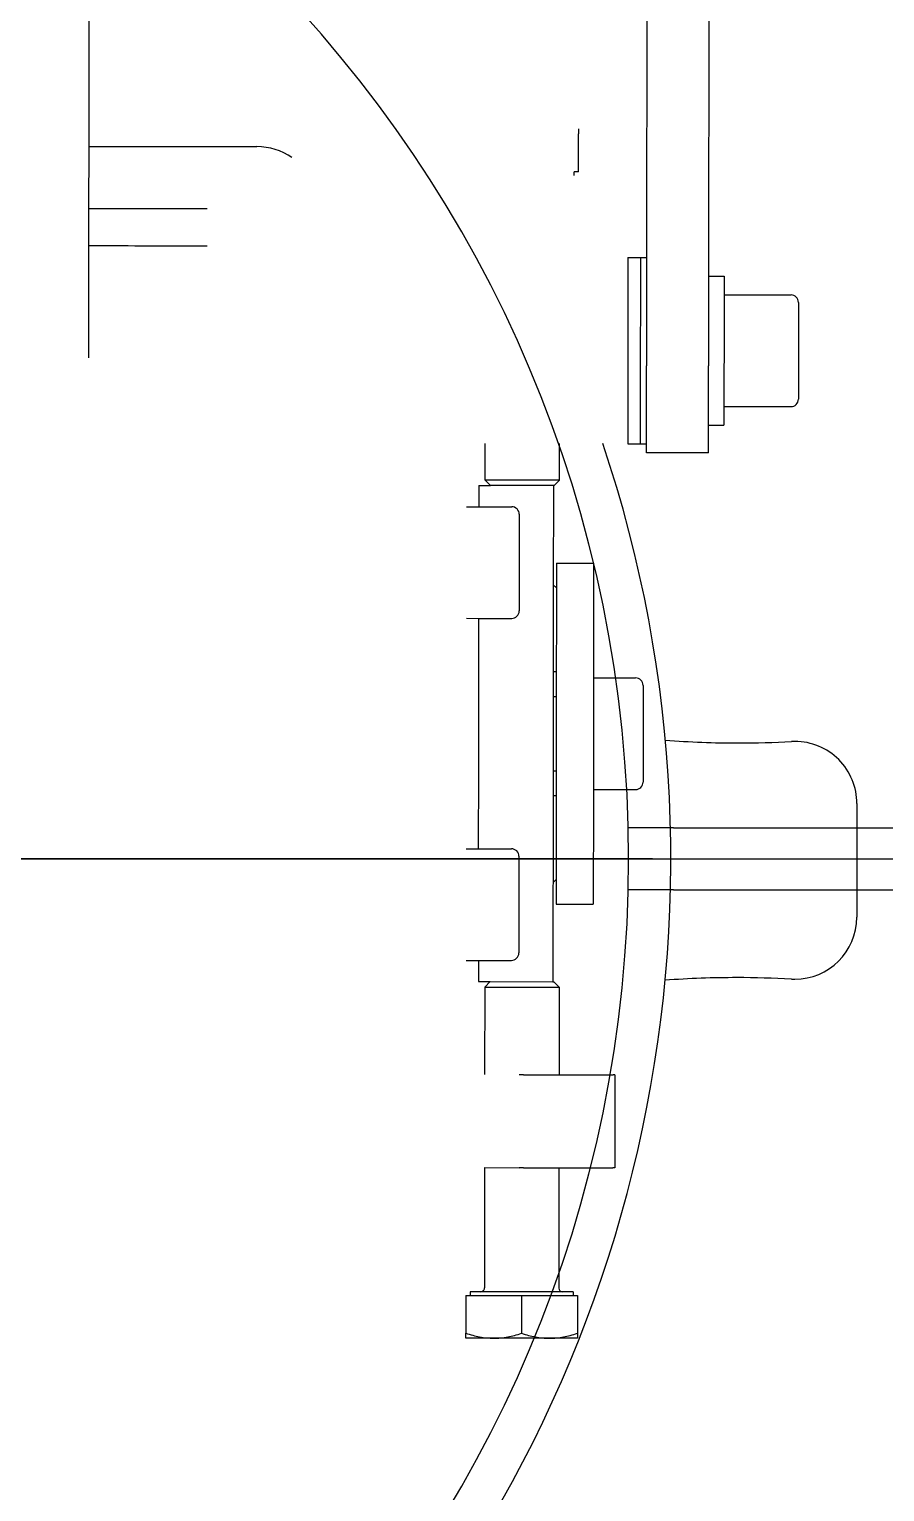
# Model space of a CAD drawing. Header units: inches. Extents: x -233729 to 737493, y -275239 to 196021.
# Drawn here: x 478109.5 to 478247.5, y 15953.8 to 16189.6 of the extents above; entities that cross this region are included whole.
import ezdxf

# ---------------------------------------------------------------- set-up
doc = ezdxf.new("R2010")
doc.units = ezdxf.units.IN
doc.header["$MEASUREMENT"] = 0
doc.layers.add('P_AX', color=7, linetype='Continuous')

# ---------------------------------------------------------------- blocks, each defined once
blk = doc.blocks.new('A$C48CB4C16')
at = {"color": 1}
blk.add_line((8201.127706763964, 4905.530419049437, 710.6645883361932), (-2.69407646556e-05, 4905.530419049438, 710.6645883361932), dxfattribs=at)
at = {"layer": 'P_AX', "color": 6, "linetype": 'Continuous'}
for p, q in [((3905.630982663133, 4975.918944095379, 710.6645883361932), (3905.63684469997, 4982.015093699682, 710.6645883361932)), ((3905.637623668998, 4982.818940903178, 710.6645883361932), (3910.137612005114, 4982.814613723315, 710.6645883361932)), ((3910.137612005114, 4982.814613723315, 710.6645883361932), (3919.137607844081, 4982.805959357999, 710.6645883361932)), ((3914.630971319857, 4975.910289731927, 710.6645883361932), (3914.636833356694, 4982.006439336227, 710.6645883361932)), ((3919.137607844081, 4982.805959357999, 710.6645883361932), (3923.637616536929, 4982.801632171614, 710.6645883361932)), ((3923.630974341068, 4975.901635364282, 710.6645883361932), (3923.636836377904, 4981.997784968118, 710.6645883361932)), ((3906.315989528667, 4975.918285399793, 710.6645883361932), (3905.630982663133, 4975.918944095379, 710.6645883361932)), ((3906.315412570955, 4975.318285676769, 710.6645883361932), (3906.315989528667, 4975.918285399793, 710.6645883361932)), ((3906.315412570955, 4975.318285676769, 710.6645883361932), (3908.030411778018, 4975.316636539648, 710.6645883361932)), ((3914.630971319857, 4975.910289731927, 710.6645883361932), (3906.315989528667, 4975.918285399793, 710.6645883361932)), ((3908.030411778018, 4975.316636539648, 710.6645883361932), (3914.630397233414, 4975.310290008436, 710.6645883361932)), ((3908.611179577071, 4955.31606882869, 710.6645883361932), (3908.629834542983, 4974.716059859029, 710.6645883361932)), ((3914.630397233414, 4975.310290008436, 710.6645883361932), (3921.230405675247, 4975.303943469773, 710.6645883361932)), ((3922.945981840021, 4975.902294055211, 710.6645883361932), (3914.630971319857, 4975.910289731927, 710.6645883361932)), ((3920.611174029065, 4955.30452967447, 710.6645883361932), (3920.629828994977, 4974.704520705274, 710.6645883361932)), ((3921.230405675247, 4975.303943469773, 710.6645883361932), (3922.94540488231, 4975.302294332653, 710.6645883361932)), ((3922.94540488231, 4975.302294332653, 710.6645883361932), (3922.945981840021, 4975.902294055211, 710.6645883361932)), ((3923.630974341068, 4975.901635364282, 710.6645883361932), (3922.945981840021, 4975.902294055211, 710.6645883361932)), ((3899.596750962432, 4940.324730128634, 710.6645883361932), (3899.611174905091, 4955.32472319354, 710.6645883361932)), ((3899.611174905091, 4955.32472319354, 710.6645883361932), (3899.904067336931, 4955.324441548555, 710.6645883361932)), ((3908.611179577071, 4955.31606882869, 710.6645883361932), (3899.904067336931, 4955.324441548555, 710.6645883361932)), ((3914.318260952829, 4955.310580895866, 710.6645883361932), (3908.611179577071, 4955.31606882869, 710.6645883361932)), ((3914.318260952829, 4955.310580895866, 710.6645883361932), (3908.611179577071, 4955.31606882869, 710.6645883361932)), ((3914.318260952829, 4955.310580895866, 710.6645883361932), (3915.025367137161, 4955.309900944705, 710.6645883361932)), ((3914.318260952829, 4955.310580895866, 710.6645883361932), (3915.025367137161, 4955.309900944705, 710.6645883361932)), ((3920.611174029065, 4955.30452967447, 710.6645883361932), (3915.025367137161, 4955.309900944705, 710.6645883361932)), ((3920.611174029065, 4955.30452967447, 710.6645883361932), (3915.025367137161, 4955.309900944705, 710.6645883361932)), ((3899.596750962432, 4940.324730128634, 710.6645883361932), (3899.889643394272, 4940.324448483648, 710.6645883361932)), ((3914.303837010172, 4940.31058783096, 710.6645883361932), (3899.889643394272, 4940.324448483648, 710.6645883361932)), ((3908.583173088497, 4926.191082293752, 710.6645883361932), (3908.596755634412, 4940.316075746088, 710.6645883361932)), ((3914.303837010172, 4940.31058783096, 710.6645883361932), (3915.010943194502, 4940.309907879798, 710.6645883361932)), ((3920.583167540492, 4926.179543139997, 710.6645883361932), (3920.596750086406, 4940.304536586745, 710.6645883361932)), ((3909.457331287209, 4925.315241302016, 710.6645883361932), (3908.583173088497, 4926.191082293752, 710.6645883361932)), ((3920.583167540492, 4926.179543139997, 710.6645883361932), (3908.583173088497, 4926.191082293752, 710.6645883361932)), ((3909.582174757263, 4925.315121092486, 710.6645883361932), (3909.457331287209, 4925.315241302016, 710.6645883361932)), ((3919.707326548291, 4925.305384941053, 710.6645883361932), (3909.582174757263, 4925.315121092486, 710.6645883361932)), ((3919.707326548291, 4925.305384941053, 710.6645883361932), (3909.582174757263, 4925.315121092486, 710.6645883361932)), ((3919.707326548291, 4925.305384941053, 710.6645883361932), (3920.583167540492, 4926.179543139997, 710.6645883361932)), ((3921.582169209258, 4925.303581938266, 710.6645883361932), (3919.707326548291, 4925.305384941053, 710.6645883361932)), ((3921.578863222502, 4921.881077221713, 710.6645883361932), (3916.280172643019, 4921.885851425702, 710.6645883361932)), ((3921.578863222502, 4921.881077221713, 710.6645883361932), (3916.280172643019, 4921.885851425702, 710.6645883361932)), ((3921.578863222502, 4921.881077221713, 710.6645883361932), (3916.280172643019, 4921.885851425702, 710.6645883361932)), ((3921.578863222502, 4921.881077221713, 710.6645883361932), (3916.280172643019, 4921.885851425702, 710.6645883361932)), ((3923.579565837281, 4921.879153352815, 710.6645883361932), (3921.578863222502, 4921.881077221713, 710.6645883361932)), ((3923.579565837281, 4921.879153352815, 710.6645883361932), (3921.578863222502, 4921.881077221713, 710.6645883361932)), ((3923.579565837281, 4921.879153352815, 710.6645883361932), (3921.578863222502, 4921.881077221713, 710.6645883361932)), ((3923.579565837281, 4921.879153352815, 710.6645883361932), (3921.578863222502, 4921.881077221713, 710.6645883361932)), ((3860.552453559474, 4896.588774800885, 710.6645883361932), (3860.570091613103, 4914.931235085825, 710.6645883361932)), ((3860.552453559474, 4896.588774800885, 710.6645883361932), (3860.570091613103, 4914.931235085825, 710.6645883361932)), ((3909.070155129419, 4912.815607669881, 710.6645883361932), (3903.070157903479, 4912.821377247225, 710.6645883361932)), ((3909.070155129419, 4912.815607669881, 710.6645883361932), (3903.070157903479, 4912.821377247225, 710.6645883361932)), ((3909.065830187407, 4908.815610175139, 710.6645883361932), (3909.566760163289, 4909.31557769154, 710.6645883361932)), ((3921.561541766044, 4903.880764557167, 710.6645883361932), (3916.262863911921, 4903.885859748466, 710.6645883361932)), ((3921.561541766044, 4903.880764557167, 710.6645883361932), (3916.262863911921, 4903.885859748466, 710.6645883361932)), ((3921.561541766044, 4903.880764557167, 710.6645883361932), (3916.262863911921, 4903.885859748466, 710.6645883361932)), ((3921.561541766044, 4903.880764557167, 710.6645883361932), (3916.262863911921, 4903.885859748466, 710.6645883361932)), ((3923.562257106067, 4903.879161674648, 710.6645883361932), (3921.561541766044, 4903.880764557167, 710.6645883361932)), ((3923.562257106067, 4903.879161674648, 710.6645883361932), (3921.561541766044, 4903.880764557167, 710.6645883361932)), ((3923.562257106067, 4903.879161674648, 710.6645883361932), (3921.561541766044, 4903.880764557167, 710.6645883361932)), ((3923.562257106067, 4903.879161674648, 710.6645883361932), (3921.561541766044, 4903.880764557167, 710.6645883361932)), ((3903.052344429307, 4894.32138593693, 710.6645883361932), (3896.252537383, 4894.327924608371, 710.6645883361932)), ((3903.052344429307, 4894.32138593693, 710.6645883361932), (3896.252537383, 4894.327924608371, 710.6645883361932)), ((3909.553439044277, 4895.315134961276, 710.6645883361932), (3909.052829042776, 4895.315616346083, 710.6645883361932)), ((3909.549444045406, 4891.315136960826, 710.6645883361932), (3909.048981317319, 4891.315618204071, 710.6645883361932)), ((3909.549444045406, 4891.315136960826, 710.6645883361932), (3909.048981317319, 4891.315618204071, 710.6645883361932)), ((3909.537904891418, 4879.315142508715, 710.6645883361932), (3909.037442163215, 4879.315623751961, 710.6645883361932)), ((3909.537904891418, 4879.315142508715, 710.6645883361932), (3909.037442163215, 4879.315623751961, 710.6645883361932)), ((3903.035035698092, 4876.321394258763, 710.6645883361932), (3896.235228651902, 4876.327932930204, 710.6645883361932)), ((3903.035035698092, 4876.321394258763, 710.6645883361932), (3896.235228651902, 4876.327932930204, 710.6645883361932)), ((3909.534207120655, 4875.315144207912, 710.6645883361932), (3909.03359711927, 4875.315625592719, 710.6645883361932)), ((3921.525814613794, 4866.726773752017, 710.6645883361932), (3916.227136451169, 4866.731547992795, 710.6645883361932)), ((3921.525814613794, 4866.726773752017, 710.6645883361932), (3916.227136451169, 4866.731547992795, 710.6645883361932)), ((3921.525814613794, 4866.726773752017, 710.6645883361932), (3916.227136451169, 4866.731547992795, 710.6645883361932)), ((3921.525814613794, 4866.726773752017, 710.6645883361932), (3916.227136451169, 4866.731547992795, 710.6645883361932)), ((3923.526580471313, 4866.724849822118, 710.6645883361932), (3921.525814613794, 4866.726773752017, 710.6645883361932)), ((3923.526580471313, 4866.724849822118, 710.6645883361932), (3921.525814613794, 4866.726773752017, 710.6645883361932)), ((3923.526580471313, 4866.724849822118, 710.6645883361932), (3921.525814613794, 4866.726773752017, 710.6645883361932)), ((3923.526580471313, 4866.724849822118, 710.6645883361932), (3921.525814613794, 4866.726773752017, 710.6645883361932)), ((3909.020635167137, 4861.815631904757, 710.6645883361932), (3909.520602683537, 4861.314701928875, 710.6645883361932)), ((3909.017267339747, 4857.815633098248, 710.6645883361932), (3903.017270113691, 4857.82140267559, 710.6645883361932)), ((3909.017267339747, 4857.815633098248, 710.6645883361932), (3903.017270113691, 4857.82140267559, 710.6645883361932)), ((3921.50851829804, 4848.726782062209, 710.6645883361932), (3916.209827720071, 4848.731556315559, 710.6645883361932)), ((3921.50851829804, 4848.726782062209, 710.6645883361932), (3916.209827720071, 4848.731556315559, 710.6645883361932)), ((3921.50851829804, 4848.726782062209, 710.6645883361932), (3916.209827720071, 4848.731556315559, 710.6645883361932)), ((3921.50851829804, 4848.726782062209, 710.6645883361932), (3916.209827720071, 4848.731556315559, 710.6645883361932)), ((3923.509271740099, 4848.724858144416, 710.6645883361932), (3921.50851829804, 4848.726782062209, 710.6645883361932)), ((3923.509271740099, 4848.724858144416, 710.6645883361932), (3921.50851829804, 4848.726782062209, 710.6645883361932)), ((3923.509271740099, 4848.724858144416, 710.6645883361932), (3921.50851829804, 4848.726782062209, 710.6645883361932)), ((3923.509271740099, 4848.724858144416, 710.6645883361932), (3921.50851829804, 4848.726782062209, 710.6645883361932)), ((3908.504562601098, 4844.441120089616, 710.6645883361932), (3908.498898720136, 4838.551040218329, 710.6645883361932)), ((3909.380403593182, 4845.315278288561, 710.6645883361932), (3908.504562601098, 4844.441120089616, 710.6645883361932)), ((3908.504562601098, 4844.441120089616, 710.6645883361932), (3920.504557053093, 4844.429580935861, 710.6645883361932)), ((3909.380403593182, 4845.315278288561, 710.6645883361932), (3909.505247063236, 4845.315158079962, 710.6645883361932)), ((3909.505247063236, 4845.315158079962, 710.6645883361932), (3919.630398854264, 4845.305421927595, 710.6645883361932)), ((3909.505247063236, 4845.315158079962, 710.6645883361932), (3919.630398854264, 4845.305421927595, 710.6645883361932)), ((3921.505241515115, 4845.303618925742, 710.6645883361932), (3919.630398854264, 4845.305421927595, 710.6645883361932)), ((3919.630398854264, 4845.305421927595, 710.6645883361932), (3920.504557053093, 4844.429580935861, 710.6645883361932)), ((3920.504557053093, 4844.429580935861, 710.6645883361932), (3920.498893172131, 4838.53950106411, 710.6645883361932)), ((3884.501221683109, 4840.054781578599, 710.6645883361932), (3894.501217059675, 4840.045165616672, 710.6645883361932)), ((3895.499793860014, 4838.563540113742, 710.6645883361932), (3894.499794322648, 4838.564501709889, 710.6645883361932)), ((3897.499792935676, 4838.561616920984, 710.6645883361932), (3895.499793860014, 4838.563540113742, 710.6645883361932)), ((3884.496914157528, 4835.574119058556, 710.6645883361932), (3881.996915313299, 4835.576523048922, 710.6645883361932)), ((3884.496914157528, 4835.574119058556, 710.6645883361932), (3881.996915313299, 4835.576523048922, 710.6645883361932)), ((3881.99403052486, 4832.576524435661, 710.6645883361932), (3871.194035517984, 4832.586909674692, 710.6645883361932)), ((3884.485386075569, 4823.574139104343, 710.6645883361932), (3884.487735116971, 4826.012773435215, 710.6645883361932)), ((3884.485386075569, 4823.574139104343, 710.6645883361932), (3884.487735116971, 4826.012773435215, 710.6645883361932)), ((3884.485386075569, 4823.574139104343, 710.6645883361932), (3884.487735116971, 4826.012773435215, 710.6645883361932)), ((3894.470971031231, 4808.589266189958, 710.6645883361932), (3894.487730493536, 4826.003157473287, 710.6645883361932)), ((3894.470971031231, 4808.589266189958, 710.6645883361932), (3894.487730493536, 4826.003157473287, 710.6645883361932)), ((3884.473835849203, 4811.574130154333, 710.6645883361932), (3884.485386075569, 4823.574139104343, 710.6645883361932)), ((3884.473835849203, 4811.574130154333, 710.6645883361932), (3884.485386075569, 4823.574139104343, 710.6645883361932)), ((3884.473835849203, 4811.574130154333, 710.6645883361932), (3884.485386075569, 4823.574139104343, 710.6645883361932)), ((3984.390019673622, 4725.985799431453, 710.6645883361932), (3984.485021219472, 4824.743048500388, 710.6645883361932)), ((3881.976721793646, 4814.57653275796, 710.6645883361932), (3871.176726786886, 4814.586917996526, 710.6645883361932)), ((3884.473835849203, 4811.574130154333, 710.6645883361932), (3881.973837005091, 4811.576534144698, 710.6645883361932)), ((3884.473835849203, 4811.574130154333, 710.6645883361932), (3881.973837005091, 4811.576534144698, 710.6645883361932)), ((3884.419367671596, 4754.899569456118, 710.6645883361932), (3884.473835849203, 4811.574130154333, 710.6645883361932)), ((3894.419363048277, 4754.88995349419, 710.6645883361932), (3894.47094643733, 4808.56451557961, 710.6645883361932)), ((3894.47094643733, 4808.56451557961, 710.6645883361932), (3894.470971031231, 4808.589266189958, 710.6645883361932)), ((3894.47094643733, 4808.56451557961, 710.6645883361932), (3894.470971031231, 4808.589266189958, 710.6645883361932)), ((3895.470945974813, 4808.563553983464, 710.6645883361932), (3894.47094643733, 4808.56451557961, 710.6645883361932)), ((3897.470945050358, 4808.561630791171, 710.6645883361932), (3895.470945974813, 4808.563553983464, 710.6645883361932)), ((3970.369351034518, 4806.639246477399, 710.6645883361932), (3965.369357953896, 4806.644054449748, 710.6645883361932)), ((3970.363581457525, 4800.639249251342, 710.6645883361932), (3965.363588376785, 4800.644057223692, 710.6645883361932)), ((3905.456741435919, 4794.719027869986, 710.6645883361932), (3905.450879399083, 4788.622878266151, 710.6645883361932)), ((3905.456741435919, 4794.719027869986, 710.6645883361932), (3906.141748301453, 4794.718369174401, 710.6645883361932)), ((3906.142325259163, 4795.31836889696, 710.6645883361932), (3906.141748301453, 4794.718369174401, 710.6645883361932)), ((3984.452191741672, 4790.640818431159, 710.6645883361932), (3957.307710042806, 4790.666920472985, 710.6645883361932))]:
    blk.add_line(p, q, dxfattribs=at)
at = {"layer": 'P_AX', "color": 6, "linetype": 'ByBlock', "lineweight": -2}
for p, q in [((3890.113776893937, 4910.529219102699, 710.6645883361932), (3846.384781776345, 4910.529219102699, 710.6645883361932)), ((3890.113776893937, 4910.529219102699, 710.6645883361932), (3846.384781776345, 4910.529219102699, 710.6645883361932)), ((3890.113776893937, 4910.529219102699, 710.6645883361932), (3897.425364974071, 4910.529219102699, 710.6645883361932)), ((3890.113776893937, 4910.529219102699, 710.6645883361932), (3897.363839911763, 4910.529219102699, 710.6645883361932)), ((3890.113776893937, 4900.529219102697, 710.6645883361932), (3846.384781776345, 4900.529219102697, 710.6645883361932)), ((3890.113776893937, 4900.529219102697, 710.6645883361932), (3846.384781776345, 4900.529219102697, 710.6645883361932)), ((3890.113776893937, 4900.529219102697, 710.6645883361932), (3897.363839911763, 4900.529219102697, 710.6645883361932)), ((3890.113776893937, 4900.529219102697, 710.6645883361932), (3897.425364974071, 4900.529219102697, 710.6645883361932))]:
    blk.add_line(p, q, dxfattribs=at)
at = {"layer": 'P_AX', "color": 6}
blk.add_line((3893.545099090086, 4905.529219102699, 710.6645883361932), (4307.582580733345, 4905.529219102699, 710.6645883361932), dxfattribs=at)
for radius in [4100.563866852364, 761.7891955324333]:
    blk.add_circle((4100.5638399116, 4905.530419049437, 710.6645883361932), radius, dxfattribs=at)
at = {"layer": 'P_AX', "color": 6, "linetype": 'ByBlock', "lineweight": -2}
for start, end in [(90, 180), (90, 180), (180, 270), (180, 270)]:
    blk.add_arc((4100.563839911716, 4905.529219102699, 710.6645883361932), 203.2000000000003, start, end, dxfattribs=at)
at = {"layer": 'P_AX', "color": 6, "linetype": 'Continuous'}
for centre, radius, start, end in [((4100.563839911716, 4905.529219102699, 710.6645883361932), 209.9999999999999, 135.5303244340491, 198.5971275728457), ((3908.029834820307, 4974.716636817089, 710.6645883361932), 0.6000000000001595, 359.9449045907344, 89.94490459073435), ((3921.229828717537, 4974.703943747214, 710.6645883361932), 0.5999999999992491, 89.94490459073435, 179.9449045907344), ((3870.570086989785, 4914.921619120637, 710.6645883361932), 9.999999999995204, 89.98163520182266, 179.944904564054), ((3870.570086989785, 4914.921619120637, 710.6645883361932), 9.999999999995204, 89.98163520182266, 179.944904564054), ((3870.570086989785, 4914.921619120637, 710.6645883361932), 10.00000000000043, 86.85050813104998, 89.98163520182266), ((3870.570086989785, 4914.921619120637, 710.6645883361932), 10.00000000000043, 86.85050813104998, 89.98163520182266), ((3879.939546641195, 5085.199782671991, 710.6645883361932), 160.5357433403145, 266.8505081310499, 269.9816352018227), ((3879.939546641195, 5085.199782671991, 710.6645883361932), 160.5357433403145, 266.8505081310499, 269.9816352018227), ((3879.939546641079, 5085.199782671991, 710.6645883361932), 160.5357433403183, 269.9816352018227, 274.1208865879179), ((3879.939546641079, 5085.199782671991, 710.6645883361932), 160.5357433403183, 269.9816352018227, 274.1208865879179), ((3916.279018727597, 4920.685851980585, 710.6645883361932), 1.200000000000317, 89.94490459073435, 179.9449045907344), ((3916.279018727597, 4920.685851980585, 710.6645883361932), 1.200000000000317, 89.94490459073435, 179.9449045907344), ((3916.264017826994, 4905.085859193119, 710.6645883361932), 1.199999999692681, 179.9449045907344, 269.9449046040746), ((3916.264017826994, 4905.085859193119, 710.6645883361932), 1.199999999692681, 179.9449045907344, 269.9449046040746), ((3870.55244893604, 4896.579158835697, 710.6645883361932), 9.999999999995264, 179.944904564054, 269.9816352018227), ((3870.55244893604, 4896.579158835697, 710.6645883361932), 9.999999999995264, 179.944904564054, 269.9816352018227), ((3896.251383467578, 4893.127925163253, 710.6645883361932), 1.199999999969394, 89.94490459073435, 179.9449045907344), ((3896.251383467578, 4893.127925163253, 710.6645883361932), 1.199999999969394, 89.94490459073435, 179.9449045907344), ((3870.552448936156, 4896.579158835697, 710.6645883361932), 9.9999999999993, 269.9816352018227, 273.0393010099937), ((3870.552448936156, 4896.579158835697, 710.6645883361932), 9.9999999999993, 269.9816352018227, 273.0393010099937), ((3879.594413640444, 4726.283290914843, 710.6645883361932), 160.5357433403104, 89.98163520182266, 93.03930100999365), ((3879.594413640444, 4726.283290914843, 710.6645883361932), 160.5357433403104, 89.98163520182266, 93.03930100999365), ((3879.594413640444, 4726.283290914843, 710.6645883361932), 160.5357433403115, 85.76892256439699, 89.98163520182266), ((3879.594413640444, 4726.283290914843, 710.6645883361932), 160.5357433403115, 85.76892256439699, 89.98163520182266), ((3896.236382567323, 4877.527932375322, 710.6645883361932), 1.199999999999408, 179.9449045907344, 269.9449045907344), ((3896.236382567323, 4877.527932375322, 710.6645883361932), 1.199999999999408, 179.9449045907344, 269.9449045907344), ((3916.225982535747, 4865.531548547677, 710.6645883361932), 1.199999999999408, 89.94490459073435, 179.9449045907344), ((3916.225982535747, 4865.531548547677, 710.6645883361932), 1.199999999999408, 89.94490459073435, 179.9449045907344), ((3916.210981635144, 4849.931555760211, 710.6645883361932), 1.199999999691314, 179.9449045907344, 269.9449046040746), ((3916.210981635144, 4849.931555760211, 710.6645883361932), 1.199999999691314, 179.9449045907344, 269.9449046040746), ((3871.192881602561, 4831.386910229574, 710.6645883361932), 1.199999999999407, 89.94490459073435, 179.9449045907344), ((3871.177880702191, 4815.786917441642, 710.6645883361932), 1.199999999992592, 179.9449045907344, 269.9449045907344), ((3957.317326004501, 4800.666915849901, 710.6645883361932), 9.999999999996438, 235.6136346693556, 269.9449045907344)]:
    blk.add_arc(centre, radius, start, end, dxfattribs=at)
for points in [[(3905.63684469997, 4982.015093699682, 710.6645883361932), (3905.637175525655, 4982.357235914214, 710.6645883361932), (3905.637412985671, 4982.602379765014, 710.6645883361932), (3905.637536111404, 4982.729143054808, 710.6645883361932), (3905.637623668998, 4982.818940903178, 710.6645883361932)], [(3910.137612005114, 4982.814613723315, 710.6645883361932), (3909.010975885787, 4982.76169837604, 710.6645883361932), (3907.860788239981, 4982.59968002944, 710.6645883361932), (3906.777586081298, 4982.355696572109, 710.6645883361932), (3905.63684469997, 4982.015093699682, 710.6645883361932)], [(3914.636833356694, 4982.006439336227, 710.6645883361932), (3913.495177042438, 4982.349651832252, 710.6645883361932), (3912.411011606339, 4982.595866289574, 710.6645883361932), (3911.262686385308, 4982.75967210124, 710.6645883361932), (3910.137612005114, 4982.814613723315, 710.6645883361932)], [(3919.137607844081, 4982.805959357999, 710.6645883361932), (3918.010969926487, 4982.75304401119, 710.6645883361932), (3916.860780445277, 4982.591025665055, 710.6645883361932), (3915.777576558059, 4982.34704220819, 710.6645883361932), (3914.636833356694, 4982.006439336227, 710.6645883361932)], [(3923.636836377904, 4981.997784968118, 710.6645883361932), (3922.495178240934, 4982.340997465072, 710.6645883361932), (3921.411011074204, 4982.587211922861, 710.6645883361932), (3920.262684020098, 4982.751017734992, 710.6645883361932), (3919.137607844081, 4982.805959357999, 710.6645883361932)], [(3923.637616536929, 4982.801632171614, 710.6645883361932), (3923.637527947547, 4982.711691118895, 710.6645883361932), (3923.637404325884, 4982.584722890171, 710.6645883361932), (3923.637166946312, 4982.339661263979, 710.6645883361932), (3923.636836377904, 4981.997784968118, 710.6645883361932)], [(3909.553439044277, 4895.315134961276, 710.6645883361932), (3909.558466844727, 4900.676555869288, 710.6645883361932), (3909.561780470657, 4904.140166418745, 710.6645883361932), (3909.565526497667, 4908.033527620255, 710.6645883361932), (3909.57047645608, 4913.177126641969, 710.6645883361932), (3909.575634502806, 4918.535019052799, 710.6645883361932), (3909.578444083571, 4921.451889766032, 710.6645883361932), (3909.580498015625, 4923.582574077069, 710.6645883361932), (3909.581335015479, 4924.448847585942, 710.6645883361932), (3909.582174757263, 4925.315121092486, 710.6645883361932)], [(3921.578863222502, 4921.881077221713, 710.6645883361932), (3921.579715491738, 4922.765307072203, 710.6645883361932), (3921.580492467504, 4923.571034922848, 710.6645883361932), (3921.581329467474, 4924.437308432187, 710.6645883361932), (3921.582169209258, 4925.303581938266, 710.6645883361932)], [(3915.071526268381, 4912.887267724263, 710.6645883361932), (3915.072743232013, 4914.152932423751, 710.6645883361932), (3915.073754013283, 4915.204319737505, 710.6645883361932), (3915.074533134117, 4916.014845932952, 710.6645883361932), (3915.075055116439, 4916.557927276127, 710.6645883361932), (3915.076553521678, 4918.11722435069, 710.6645883361932), (3915.077751962934, 4919.364909698373, 710.6645883361932), (3915.078361184685, 4919.99955731875, 710.6645883361932), (3915.078696508659, 4920.349165420166, 710.6645883361932), (3915.078858162859, 4920.518085657737, 710.6645883361932), (3915.079019282363, 4920.687005895774, 710.6645883361932)], [(3915.071526268381, 4912.887267724263, 710.6645883361932), (3915.072743232013, 4914.152932423751, 710.6645883361932), (3915.073754013283, 4915.204319737505, 710.6645883361932), (3915.074533134117, 4916.014845932952, 710.6645883361932), (3915.075055116439, 4916.557927276127, 710.6645883361932), (3915.076553521678, 4918.11722435069, 710.6645883361932), (3915.077751962934, 4919.364909698373, 710.6645883361932), (3915.078361184685, 4919.99955731875, 710.6645883361932), (3915.078696508659, 4920.349165420166, 710.6645883361932), (3915.078858162859, 4920.518085657737, 710.6645883361932), (3915.079019282363, 4920.687005895774, 710.6645883361932)], [(3903.027389332419, 4868.365500760848, 710.6645883361932), (3903.031345101889, 4872.481808848332, 710.6645883361932), (3903.034607938607, 4875.876399411007, 710.6645883361932), (3903.038599146297, 4880.028114649121, 710.6645883361932), (3903.04271586868, 4884.309721911444, 710.6645883361932), (3903.049154830398, 4891.005285936993, 710.6645883361932), (3903.055269635515, 4897.362207288505, 710.6645883361932), (3903.060692587867, 4902.998231516804, 710.6645883361932), (3903.065103967209, 4907.581075555763, 710.6645883361932), (3903.067011652631, 4909.561918844121, 710.6645883361932), (3903.068858789629, 4911.478514917313, 710.6645883361932), (3903.069507344393, 4912.149946083433, 710.6645883361932), (3903.070157903479, 4912.821377247225, 710.6645883361932)], [(3903.027389332419, 4868.365500760848, 710.6645883361932), (3903.031345101889, 4872.481808848332, 710.6645883361932), (3903.034607938607, 4875.876399411007, 710.6645883361932), (3903.038599146297, 4880.028114649121, 710.6645883361932), (3903.04271586868, 4884.309721911444, 710.6645883361932), (3903.049154830398, 4891.005285936993, 710.6645883361932), (3903.055269635515, 4897.362207288505, 710.6645883361932), (3903.060692587867, 4902.998231516804, 710.6645883361932), (3903.065103967209, 4907.581075555763, 710.6645883361932), (3903.067011652631, 4909.561918844121, 710.6645883361932), (3903.068858789629, 4911.478514917313, 710.6645883361932), (3903.069507344393, 4912.149946083433, 710.6645883361932), (3903.070157903479, 4912.821377247225, 710.6645883361932)], [(3909.065830187407, 4908.815610175139, 710.6645883361932), (3909.0678396679, 4910.47880187689, 710.6645883361932), (3909.068856015685, 4911.472745340436, 710.6645883361932), (3909.069504570333, 4912.14417650609, 710.6645883361932), (3909.070155129419, 4912.815607669881, 710.6645883361932)], [(3909.065830187407, 4908.815610175139, 710.6645883361932), (3909.0678396679, 4910.47880187689, 710.6645883361932), (3909.068856015685, 4911.472745340436, 710.6645883361932), (3909.069504570333, 4912.14417650609, 710.6645883361932), (3909.070155129419, 4912.815607669881, 710.6645883361932)], [(3915.064018382109, 4905.087013108774, 710.6645883361932), (3915.064125783974, 4905.197522226374, 710.6645883361932), (3915.064345364692, 4905.424878358959, 710.6645883361932), (3915.064595614211, 4905.684429274989, 710.6645883361932), (3915.064912525355, 4906.013332705132, 710.6645883361932), (3915.065293754684, 4906.40915670863, 710.6645883361932), (3915.065789603279, 4906.924152795345, 710.6645883361932), (3915.066299580504, 4907.45395258919, 710.6645883361932), (3915.066799412829, 4907.973304988935, 710.6645883361932), (3915.067264826735, 4908.45695889427, 710.6645883361932), (3915.067671548459, 4908.879663203496, 710.6645883361932), (3915.067995304474, 4909.216166815371, 710.6645883361932), (3915.068747850135, 4909.998418880745, 710.6645883361932), (3915.069459262653, 4910.738001013759, 710.6645883361932), (3915.070111176348, 4911.41579508933, 710.6645883361932), (3915.070685225539, 4912.012682982838, 710.6645883361932), (3915.071163044777, 4912.509546569201, 710.6645883361932), (3915.071526268381, 4912.887267724263, 710.6645883361932)], [(3915.064018382109, 4905.087013108774, 710.6645883361932), (3915.064125783974, 4905.197522226374, 710.6645883361932), (3915.064345364692, 4905.424878358959, 710.6645883361932), (3915.064595614211, 4905.684429274989, 710.6645883361932), (3915.064912525355, 4906.013332705132, 710.6645883361932), (3915.065293754684, 4906.40915670863, 710.6645883361932), (3915.065789603279, 4906.924152795345, 710.6645883361932), (3915.066299580504, 4907.45395258919, 710.6645883361932), (3915.066799412829, 4907.973304988935, 710.6645883361932), (3915.067264826735, 4908.45695889427, 710.6645883361932), (3915.067671548459, 4908.879663203496, 710.6645883361932), (3915.067995304474, 4909.216166815371, 710.6645883361932), (3915.068747850135, 4909.998418880745, 710.6645883361932), (3915.069459262653, 4910.738001013759, 710.6645883361932), (3915.070111176348, 4911.41579508933, 710.6645883361932), (3915.070685225539, 4912.012682982838, 710.6645883361932), (3915.071163044777, 4912.509546569201, 710.6645883361932), (3915.071526268381, 4912.887267724263, 710.6645883361932)], [(3909.039294916438, 4881.242776104367, 710.6645883361932), (3909.04165744246, 4883.699942308132, 710.6645883361932), (3909.044994535274, 4887.170291766643, 710.6645883361932), (3909.049066000385, 4891.403660815327, 710.6645883361932), (3909.053651609923, 4896.170628587834, 710.6645883361932), (3909.057744431542, 4900.424181145268, 710.6645883361932), (3909.061148209963, 4903.960355898018, 710.6645883361932), (3909.063704633503, 4906.614683205845, 710.6645883361932), (3909.064675510512, 4907.621017913452, 710.6645883361932), (3909.065830187407, 4908.815610175139, 710.6645883361932)], [(3909.039294916438, 4881.242776104367, 710.6645883361932), (3909.04165744246, 4883.699942308132, 710.6645883361932), (3909.044994535274, 4887.170291766643, 710.6645883361932), (3909.049066000385, 4891.403660815327, 710.6645883361932), (3909.053651609923, 4896.170628587834, 710.6645883361932), (3909.057744431542, 4900.424181145268, 710.6645883361932), (3909.061148209963, 4903.960355898018, 710.6645883361932), (3909.063704633503, 4906.614683205845, 710.6645883361932), (3909.064675510512, 4907.621017913452, 710.6645883361932), (3909.065830187407, 4908.815610175139, 710.6645883361932)], [(3909.039294916438, 4881.242776104367, 710.6645883361932), (3909.04165744246, 4883.699942308132, 710.6645883361932), (3909.044994535274, 4887.170291766643, 710.6645883361932), (3909.049066000385, 4891.403660815327, 710.6645883361932), (3909.053651609923, 4896.170628587834, 710.6645883361932), (3909.057744431542, 4900.424181145268, 710.6645883361932), (3909.061148209963, 4903.960355898018, 710.6645883361932), (3909.063704633503, 4906.614683205845, 710.6645883361932), (3909.064675510512, 4907.621017913452, 710.6645883361932), (3909.065830187407, 4908.815610175139, 710.6645883361932)], [(3921.561541766044, 4903.880764557167, 710.6645883361932), (3921.560438169283, 4902.733752429604, 710.6645883361932), (3921.559516227571, 4901.775498930017, 710.6645883361932), (3921.558823100757, 4901.036897640327, 710.6645883361932), (3921.558239864534, 4900.303593496911, 710.6645883361932)], [(3921.561541766044, 4903.880764557167, 710.6645883361932), (3921.560438169283, 4902.733752429604, 710.6645883361932), (3921.559516227571, 4901.775498930017, 710.6645883361932), (3921.558823100757, 4901.036897640327, 710.6645883361932), (3921.558239864534, 4900.303593496911, 710.6645883361932)], [(3921.558239864534, 4900.303593496911, 710.6645883361932), (3921.549474187428, 4891.317696869958, 710.6645883361932), (3921.543673110777, 4885.303600463203, 710.6645883361932), (3921.541192118079, 4882.706603928122, 710.6645883361932), (3921.538973234594, 4880.281054648223, 710.6645883361932)], [(3921.558239864534, 4900.303593496911, 710.6645883361932), (3921.549474187428, 4891.317696869958, 710.6645883361932), (3921.543673110777, 4885.303600463203, 710.6645883361932), (3921.541192118079, 4882.706603928122, 710.6645883361932), (3921.538973234594, 4880.281054648223, 710.6645883361932)], [(3921.558239864534, 4900.303593496911, 710.6645883361932), (3921.549474187428, 4891.317696869958, 710.6645883361932), (3921.543673110777, 4885.303600463203, 710.6645883361932), (3921.541192118079, 4882.706603928122, 710.6645883361932), (3921.538973234594, 4880.281054648223, 710.6645883361932)], [(3909.537904891418, 4879.315142508715, 710.6645883361932), (3909.540776634123, 4882.301899034182, 710.6645883361932), (3909.543674051413, 4885.315139596468, 710.6645883361932), (3909.548841723008, 4890.669627630735, 710.6645883361932), (3909.553439044277, 4895.315134961276, 710.6645883361932)], [(3909.537904891418, 4879.315142508715, 710.6645883361932), (3909.540776634123, 4882.301899034182, 710.6645883361932), (3909.543674051413, 4885.315139596468, 710.6645883361932), (3909.548841723008, 4890.669627630735, 710.6645883361932), (3909.553439044277, 4895.315134961276, 710.6645883361932)], [(3895.043888858636, 4885.329103609666, 710.6645883361932), (3895.045101021067, 4886.598690419576, 710.6645883361932), (3895.04628263216, 4887.830554194867, 710.6645883361932), (3895.047407124425, 4888.999950319181, 710.6645883361932), (3895.048190885456, 4889.814532438877, 710.6645883361932), (3895.048907557037, 4890.559255993578, 710.6645883361932), (3895.049549397547, 4891.226076938796, 710.6645883361932), (3895.050108665135, 4891.806951227716, 710.6645883361932), (3895.050428653835, 4892.139200030478, 710.6645883361932), (3895.050758959028, 4892.48203318997, 710.6645883361932), (3895.051057051751, 4892.7912261748, 710.6645883361932), (3895.051276625251, 4893.018574813964, 710.6645883361932), (3895.05138402246, 4893.129079078441, 710.6645883361932)], [(3895.043888858636, 4885.329103609666, 710.6645883361932), (3895.045101021067, 4886.598690419576, 710.6645883361932), (3895.04628263216, 4887.830554194867, 710.6645883361932), (3895.047407124425, 4888.999950319181, 710.6645883361932), (3895.048190885456, 4889.814532438877, 710.6645883361932), (3895.048907557037, 4890.559255993578, 710.6645883361932), (3895.049549397547, 4891.226076938796, 710.6645883361932), (3895.050108665135, 4891.806951227716, 710.6645883361932), (3895.050428653835, 4892.139200030478, 710.6645883361932), (3895.050758959028, 4892.48203318997, 710.6645883361932), (3895.051057051751, 4892.7912261748, 710.6645883361932), (3895.051276625251, 4893.018574813964, 710.6645883361932), (3895.05138402246, 4893.129079078441, 710.6645883361932)], [(3895.036383122089, 4877.529086290977, 710.6645883361932), (3895.036544243689, 4877.69800858677, 710.6645883361932), (3895.036705899867, 4877.866930882564, 710.6645883361932), (3895.037165552377, 4878.346094905984, 710.6645883361932), (3895.037650456885, 4878.851198237973, 710.6645883361932), (3895.038848902099, 4880.098887536792, 710.6645883361932), (3895.040347312344, 4881.658189857962, 710.6645883361932), (3895.040869494668, 4882.201276824463, 710.6645883361932), (3895.041650005267, 4883.011831719546, 710.6645883361932), (3895.04266455595, 4884.063294121649, 710.6645883361932), (3895.043888858636, 4885.329103609666, 710.6645883361932)], [(3895.036383122089, 4877.529086290977, 710.6645883361932), (3895.036544243689, 4877.69800858677, 710.6645883361932), (3895.036705899867, 4877.866930882564, 710.6645883361932), (3895.037165552377, 4878.346094905984, 710.6645883361932), (3895.037650456885, 4878.851198237973, 710.6645883361932), (3895.038848902099, 4880.098887536792, 710.6645883361932), (3895.040347312344, 4881.658189857962, 710.6645883361932), (3895.040869494668, 4882.201276824463, 710.6645883361932), (3895.041650005267, 4883.011831719546, 710.6645883361932), (3895.04266455595, 4884.063294121649, 710.6645883361932), (3895.043888858636, 4885.329103609666, 710.6645883361932)], [(3909.027386558359, 4868.359731183971, 710.6645883361932), (3909.029335340485, 4870.81942501676, 710.6645883361932), (3909.031920171692, 4873.570832090571, 710.6645883361932), (3909.035490004928, 4877.284892581987, 710.6645883361932), (3909.039294916438, 4881.242776104367, 710.6645883361932)], [(3909.027386558359, 4868.359731183971, 710.6645883361932), (3909.029335340485, 4870.81942501676, 710.6645883361932), (3909.031920171692, 4873.570832090571, 710.6645883361932), (3909.035490004928, 4877.284892581987, 710.6645883361932), (3909.039294916438, 4881.242776104367, 710.6645883361932)], [(3909.027386558359, 4868.359731183971, 710.6645883361932), (3909.029335340485, 4870.81942501676, 710.6645883361932), (3909.031920171692, 4873.570832090571, 710.6645883361932), (3909.035490004928, 4877.284892581987, 710.6645883361932), (3909.039294916438, 4881.242776104367, 710.6645883361932)], [(3921.538973234594, 4880.281054648223, 710.6645883361932), (3921.533284063102, 4874.463007604356, 710.6645883361932), (3921.529391979217, 4870.303607367097, 710.6645883361932)], [(3921.538973234594, 4880.281054648223, 710.6645883361932), (3921.533284063102, 4874.463007604356, 710.6645883361932), (3921.529391979217, 4870.303607367097, 710.6645883361932)], [(3921.538973234594, 4880.281054648223, 710.6645883361932), (3921.533284063102, 4874.463007604356, 710.6645883361932), (3921.529391979217, 4870.303607367097, 710.6645883361932)], [(3909.534207120655, 4875.315144207912, 710.6645883361932), (3909.535989983124, 4877.304194620463, 710.6645883361932), (3909.537904891418, 4879.315142508715, 710.6645883361932)], [(3909.534207120655, 4875.315144207912, 710.6645883361932), (3909.535989983124, 4877.304194620463, 710.6645883361932), (3909.537904891418, 4879.315142508715, 710.6645883361932)], [(3909.505247063236, 4845.315158079962, 710.6645883361932), (3909.506073332624, 4846.181431592095, 710.6645883361932), (3909.506902344176, 4847.047705101434, 710.6645883361932), (3909.509259550949, 4849.50497156533, 710.6645883361932), (3909.511746255216, 4852.095260131291, 710.6645883361932), (3909.513457687688, 4853.877394470504, 710.6645883361932), (3909.516267338651, 4856.802435529071, 710.6645883361932), (3909.520273960545, 4860.972602049007, 710.6645883361932), (3909.525576306275, 4866.490112772329, 710.6645883361932), (3909.529745948501, 4870.808958545911, 710.6645883361932), (3909.534207120655, 4875.315144207912, 710.6645883361932)], [(3921.529391979217, 4870.303607367097, 710.6645883361932), (3921.528495080187, 4869.497629179737, 710.6645883361932), (3921.527837583795, 4868.831701988938, 710.6645883361932), (3921.526916758274, 4867.873593645754, 710.6645883361932), (3921.525814613794, 4866.726773752017, 710.6645883361932)], [(3921.529391979217, 4870.303607367097, 710.6645883361932), (3921.528495080187, 4869.497629179737, 710.6645883361932), (3921.527837583795, 4868.831701988938, 710.6645883361932), (3921.526916758274, 4867.873593645754, 710.6645883361932), (3921.525814613794, 4866.726773752017, 710.6645883361932)], [(3903.017270113691, 4857.82140267559, 710.6645883361932), (3903.01859787479, 4859.209478802632, 710.6645883361932), (3903.0199285571, 4860.59755492688, 710.6645883361932), (3903.023133923183, 4863.935963370956, 710.6645883361932), (3903.027389332419, 4868.365500760848, 710.6645883361932)], [(3903.017270113691, 4857.82140267559, 710.6645883361932), (3903.01859787479, 4859.209478802632, 710.6645883361932), (3903.0199285571, 4860.59755492688, 710.6645883361932), (3903.023133923183, 4863.935963370956, 710.6645883361932), (3903.027389332419, 4868.365500760848, 710.6645883361932)], [(3909.020635167137, 4861.815631904757, 710.6645883361932), (3909.021335175843, 4862.548504854671, 710.6645883361932), (3909.021991219372, 4863.233544920689, 710.6645883361932), (3909.023653659271, 4864.965936764727, 710.6645883361932), (3909.025910539436, 4867.316165500438, 710.6645883361932), (3909.026461953996, 4867.828603153235, 710.6645883361932), (3909.027386558359, 4868.359731183971, 710.6645883361932)], [(3909.020635167137, 4861.815631904757, 710.6645883361932), (3909.021335175843, 4862.548504854671, 710.6645883361932), (3909.021991219372, 4863.233544920689, 710.6645883361932), (3909.023653659271, 4864.965936764727, 710.6645883361932), (3909.025910539436, 4867.316165500438, 710.6645883361932), (3909.026461953996, 4867.828603153235, 710.6645883361932), (3909.027386558359, 4868.359731183971, 710.6645883361932)], [(3909.020635167137, 4861.815631904757, 710.6645883361932), (3909.021335175843, 4862.548504854671, 710.6645883361932), (3909.021991219372, 4863.233544920689, 710.6645883361932), (3909.023653659271, 4864.965936764727, 710.6645883361932), (3909.025910539436, 4867.316165500438, 710.6645883361932), (3909.026461953996, 4867.828603153235, 710.6645883361932), (3909.027386558359, 4868.359731183971, 710.6645883361932)], [(3915.021237345878, 4860.590471331148, 710.6645883361932), (3915.021632796619, 4861.001883737861, 710.6645883361932), (3915.022018924588, 4861.403623843219, 710.6645883361932), (3915.02351733204, 4862.962923213026, 710.6645883361932), (3915.024715771084, 4864.210606265466, 710.6645883361932), (3915.025324993069, 4864.845254021815, 710.6645883361932), (3915.025660316809, 4865.194861987259, 710.6645883361932), (3915.025821971009, 4865.363782224829, 710.6645883361932), (3915.025983090513, 4865.532702463332, 710.6645883361932)], [(3915.021237345878, 4860.590471331148, 710.6645883361932), (3915.021632796619, 4861.001883737861, 710.6645883361932), (3915.022018924588, 4861.403623843219, 710.6645883361932), (3915.02351733204, 4862.962923213026, 710.6645883361932), (3915.024715771084, 4864.210606265466, 710.6645883361932), (3915.025324993069, 4864.845254021815, 710.6645883361932), (3915.025660316809, 4865.194861987259, 710.6645883361932), (3915.025821971009, 4865.363782224829, 710.6645883361932), (3915.025983090513, 4865.532702463332, 710.6645883361932)], [(3909.017267339747, 4857.815633098248, 710.6645883361932), (3909.01859510073, 4859.203709225754, 710.6645883361932), (3909.019925783039, 4860.591785350002, 710.6645883361932), (3909.020357342554, 4861.102033270641, 710.6645883361932), (3909.020635167137, 4861.815631904757, 710.6645883361932)], [(3909.017267339747, 4857.815633098248, 710.6645883361932), (3909.01859510073, 4859.203709225754, 710.6645883361932), (3909.019925783039, 4860.591785350002, 710.6645883361932), (3909.020357342554, 4861.102033270641, 710.6645883361932), (3909.020635167137, 4861.815631904757, 710.6645883361932)], [(3915.018477313919, 4857.732643711499, 710.6645883361932), (3915.019888450159, 4859.188935324668, 710.6645883361932), (3915.021237345878, 4860.590471331148, 710.6645883361932)], [(3915.018477313919, 4857.732643711499, 710.6645883361932), (3915.019888450159, 4859.188935324668, 710.6645883361932), (3915.021237345878, 4860.590471331148, 710.6645883361932)], [(3915.015741823939, 4854.875473973925, 710.6645883361932), (3915.017383062746, 4856.583440045013, 710.6645883361932), (3915.018477313919, 4857.732643711499, 710.6645883361932)], [(3915.015741823939, 4854.875473973925, 710.6645883361932), (3915.017383062746, 4856.583440045013, 710.6645883361932), (3915.018477313919, 4857.732643711499, 710.6645883361932)], [(3915.010982190259, 4849.932709675866, 710.6645883361932), (3915.011146347971, 4850.102055938567, 710.6645883361932), (3915.011309172842, 4850.270574926517, 710.6645883361932), (3915.011646221858, 4850.620192317876, 710.6645883361932), (3915.012257562834, 4851.254853276188, 710.6645883361932), (3915.013458675705, 4852.502553310364, 710.6645883361932), (3915.014959112625, 4854.061863382465, 710.6645883361932), (3915.0153548487, 4854.473208495067, 710.6645883361932), (3915.015741823939, 4854.875473973925, 710.6645883361932)], [(3915.010982190259, 4849.932709675866, 710.6645883361932), (3915.011146347971, 4850.102055938567, 710.6645883361932), (3915.011309172842, 4850.270574926517, 710.6645883361932), (3915.011646221858, 4850.620192317876, 710.6645883361932), (3915.012257562834, 4851.254853276188, 710.6645883361932), (3915.013458675705, 4852.502553310364, 710.6645883361932), (3915.014959112625, 4854.061863382465, 710.6645883361932), (3915.0153548487, 4854.473208495067, 710.6645883361932), (3915.015741823939, 4854.875473973925, 710.6645883361932)], [(3921.505241515115, 4845.303618925742, 710.6645883361932), (3921.506067784619, 4846.169892437874, 710.6645883361932), (3921.50689679617, 4847.036165947213, 710.6645883361932), (3921.507573424722, 4847.741836354255, 710.6645883361932), (3921.50851829804, 4848.726782062209, 710.6645883361932)], [(3884.501221683109, 4840.054781578599, 710.6645883361932), (3884.500737548341, 4839.547723597499, 710.6645883361932), (3884.500252001571, 4839.040665617331, 710.6645883361932), (3884.49906125851, 4837.799716124428, 710.6645883361932), (3884.497441242566, 4836.112587928891, 710.6645883361932), (3884.497184891021, 4835.846972869827, 710.6645883361932), (3884.496914157528, 4835.574119058556, 710.6645883361932)], [(3894.501217059675, 4840.045165616672, 710.6645883361932), (3894.500732925023, 4839.538107635572, 710.6645883361932), (3894.500247378252, 4839.03104965587, 710.6645883361932), (3894.50003298861, 4838.808240026354, 710.6645883361932), (3894.499794322648, 4838.564501709889, 710.6645883361932)], [(3894.499794322648, 4838.564501709889, 710.6645883361932), (3894.498749247403, 4837.470624099604, 710.6645883361932), (3894.497436619248, 4836.102971966962, 710.6645883361932), (3894.495106505812, 4833.677409867874, 710.6645883361932), (3894.493101497763, 4831.590867181427, 710.6645883361932), (3894.490103697055, 4828.471854543897, 710.6645883361932), (3894.487730493536, 4826.003157473287, 710.6645883361932)], [(3894.499794322648, 4838.564501709889, 710.6645883361932), (3894.498749247403, 4837.470624099604, 710.6645883361932), (3894.497436619248, 4836.102971966962, 710.6645883361932), (3894.495106505812, 4833.677409867874, 710.6645883361932), (3894.493101497763, 4831.590867181427, 710.6645883361932), (3894.490103697055, 4828.471854543897, 710.6645883361932), (3894.487730493536, 4826.003157473287, 710.6645883361932)], [(3895.470970568597, 4808.588304593811, 710.6645883361932), (3895.471230541239, 4808.856657416678, 710.6645883361932), (3895.471769014839, 4809.414690523527, 710.6645883361932), (3895.472690693918, 4810.37111110252, 710.6645883361932), (3895.473634614842, 4811.35122385726, 710.6645883361932), (3895.475156921544, 4812.932532684996, 710.6645883361932), (3895.476944891271, 4814.790389994744, 710.6645883361932), (3895.478962367285, 4816.887225480403, 710.6645883361932), (3895.480428842711, 4818.411639543368, 710.6645883361932), (3895.481810223544, 4819.84776247584, 710.6645883361932), (3895.483072171686, 4821.159846855445, 710.6645883361932), (3895.484180348693, 4822.312145259349, 710.6645883361932), (3895.485100416234, 4823.268910265181, 710.6645883361932), (3895.485798035981, 4823.994394451032, 710.6645883361932), (3895.487397374702, 4825.657740932076, 710.6645883361932), (3895.488823426887, 4827.141019635021, 710.6645883361932), (3895.490063101752, 4828.430566238823, 710.6645883361932), (3895.491103308275, 4829.512716423837, 710.6645883361932), (3895.491930955905, 4830.37380587042, 710.6645883361932), (3895.49253295362, 4831.000170257526, 710.6645883361932), (3895.493890485727, 4832.41279518523, 710.6645883361932), (3895.495024943957, 4833.593478682569, 710.6645883361932), (3895.495948834695, 4834.555173514995, 710.6645883361932), (3895.496674663969, 4835.310832447491, 710.6645883361932), (3895.497214938048, 4835.873408245508, 710.6645883361932), (3895.497582163313, 4836.255853674493, 710.6645883361932), (3895.498347719782, 4837.053359243672, 710.6645883361932), (3895.498882862739, 4837.61111954239, 710.6645883361932), (3895.49923182826, 4837.975075475524, 710.6645883361932), (3895.499513332964, 4838.269307794167, 710.6645883361932), (3895.499793860014, 4838.563540113742, 710.6645883361932)], [(3895.470970568597, 4808.588304593811, 710.6645883361932), (3895.471230541239, 4808.856657416678, 710.6645883361932), (3895.471769014839, 4809.414690523527, 710.6645883361932), (3895.472690693918, 4810.37111110252, 710.6645883361932), (3895.473634614842, 4811.35122385726, 710.6645883361932), (3895.475156921544, 4812.932532684996, 710.6645883361932), (3895.476944891271, 4814.790389994744, 710.6645883361932), (3895.478962367285, 4816.887225480403, 710.6645883361932), (3895.480428842711, 4818.411639543368, 710.6645883361932), (3895.481810223544, 4819.84776247584, 710.6645883361932), (3895.483072171686, 4821.159846855445, 710.6645883361932), (3895.484180348693, 4822.312145259349, 710.6645883361932), (3895.485100416234, 4823.268910265181, 710.6645883361932), (3895.485798035981, 4823.994394451032, 710.6645883361932), (3895.487397374702, 4825.657740932076, 710.6645883361932), (3895.488823426887, 4827.141019635021, 710.6645883361932), (3895.490063101752, 4828.430566238823, 710.6645883361932), (3895.491103308275, 4829.512716423837, 710.6645883361932), (3895.491930955905, 4830.37380587042, 710.6645883361932), (3895.49253295362, 4831.000170257526, 710.6645883361932), (3895.493890485727, 4832.41279518523, 710.6645883361932), (3895.495024943957, 4833.593478682569, 710.6645883361932), (3895.495948834695, 4834.555173514995, 710.6645883361932), (3895.496674663969, 4835.310832447491, 710.6645883361932), (3895.497214938048, 4835.873408245508, 710.6645883361932), (3895.497582163313, 4836.255853674493, 710.6645883361932), (3895.498347719782, 4837.053359243672, 710.6645883361932), (3895.498882862739, 4837.61111954239, 710.6645883361932), (3895.49923182826, 4837.975075475524, 710.6645883361932), (3895.499513332964, 4838.269307794167, 710.6645883361932), (3895.499793860014, 4838.563540113742, 710.6645883361932)], [(3897.470969644259, 4808.586381401519, 710.6645883361932), (3897.471229622839, 4808.854740450743, 710.6645883361932), (3897.471768090385, 4809.412767331235, 710.6645883361932), (3897.472689772025, 4810.369190516069, 710.6645883361932), (3897.473633690505, 4811.349300664968, 710.6645883361932), (3897.474035051303, 4811.766156160857, 710.6645883361932), (3897.474618602428, 4812.372319169926, 710.6645883361932), (3897.47539368039, 4813.177552489215, 710.6645883361932), (3897.476369622047, 4814.191618917162, 710.6645883361932), (3897.477555764024, 4815.424281250804, 710.6645883361932), (3897.478961442947, 4816.88530228811, 710.6645883361932), (3897.481150724228, 4819.161147257897, 710.6645883361932), (3897.483444638085, 4821.546171178228, 710.6645883361932), (3897.485797111527, 4823.99247125874, 710.6645883361932), (3897.488138108747, 4826.427219855252, 710.6645883361932), (3897.490398217226, 4828.778223100702, 710.6645883361932), (3897.492532029282, 4830.998247065235, 710.6645883361932), (3897.493287232588, 4831.784071790173, 710.6645883361932), (3897.494250952033, 4832.786967652037, 710.6645883361932), (3897.495341990842, 4833.922519493501, 710.6645883361932), (3897.496479152004, 4835.106312156307, 710.6645883361932), (3897.497581238975, 4836.253930482199, 710.6645883361932), (3897.498434396112, 4837.142718411636, 710.6645883361932), (3897.499230903807, 4837.973152283232, 710.6645883361932), (3897.499512408511, 4838.267384601875, 710.6645883361932), (3897.499792935676, 4838.561616920984, 710.6645883361932)], [(3897.470969644259, 4808.586381401519, 710.6645883361932), (3897.471229622839, 4808.854740450743, 710.6645883361932), (3897.471768090385, 4809.412767331235, 710.6645883361932), (3897.472689772025, 4810.369190516069, 710.6645883361932), (3897.473633690505, 4811.349300664968, 710.6645883361932), (3897.474035051303, 4811.766156160857, 710.6645883361932), (3897.474618602428, 4812.372319169926, 710.6645883361932), (3897.47539368039, 4813.177552489215, 710.6645883361932), (3897.476369622047, 4814.191618917162, 710.6645883361932), (3897.477555764024, 4815.424281250804, 710.6645883361932), (3897.478961442947, 4816.88530228811, 710.6645883361932), (3897.481150724228, 4819.161147257897, 710.6645883361932), (3897.483444638085, 4821.546171178228, 710.6645883361932), (3897.485797111527, 4823.99247125874, 710.6645883361932), (3897.488138108747, 4826.427219855252, 710.6645883361932), (3897.490398217226, 4828.778223100702, 710.6645883361932), (3897.492532029282, 4830.998247065235, 710.6645883361932), (3897.493287232588, 4831.784071790173, 710.6645883361932), (3897.494250952033, 4832.786967652037, 710.6645883361932), (3897.495341990842, 4833.922519493501, 710.6645883361932), (3897.496479152004, 4835.106312156307, 710.6645883361932), (3897.497581238975, 4836.253930482199, 710.6645883361932), (3897.498434396112, 4837.142718411636, 710.6645883361932), (3897.499230903807, 4837.973152283232, 710.6645883361932), (3897.499512408511, 4838.267384601875, 710.6645883361932), (3897.499792935676, 4838.561616920984, 710.6645883361932)], [(3897.470969644259, 4808.586381401519, 710.6645883361932), (3897.471229622839, 4808.854740450743, 710.6645883361932), (3897.471768090385, 4809.412767331235, 710.6645883361932), (3897.472689772025, 4810.369190516069, 710.6645883361932), (3897.473633690505, 4811.349300664968, 710.6645883361932), (3897.474035051303, 4811.766156160857, 710.6645883361932), (3897.474618602428, 4812.372319169926, 710.6645883361932), (3897.47539368039, 4813.177552489215, 710.6645883361932), (3897.476369622047, 4814.191618917162, 710.6645883361932), (3897.477555764024, 4815.424281250804, 710.6645883361932), (3897.478961442947, 4816.88530228811, 710.6645883361932), (3897.481150724228, 4819.161147257897, 710.6645883361932), (3897.483444638085, 4821.546171178228, 710.6645883361932), (3897.485797111527, 4823.99247125874, 710.6645883361932), (3897.488138108747, 4826.427219855252, 710.6645883361932), (3897.490398217226, 4828.778223100702, 710.6645883361932), (3897.492532029282, 4830.998247065235, 710.6645883361932), (3897.493287232588, 4831.784071790173, 710.6645883361932), (3897.494250952033, 4832.786967652037, 710.6645883361932), (3897.495341990842, 4833.922519493501, 710.6645883361932), (3897.496479152004, 4835.106312156307, 710.6645883361932), (3897.497581238975, 4836.253930482199, 710.6645883361932), (3897.498434396112, 4837.142718411636, 710.6645883361932), (3897.499230903807, 4837.973152283232, 710.6645883361932), (3897.499512408511, 4838.267384601875, 710.6645883361932), (3897.499792935676, 4838.561616920984, 710.6645883361932)], [(3881.99403052486, 4832.576524435661, 710.6645883361932), (3881.995170831331, 4833.757234659164, 710.6645883361932), (3881.996041180683, 4834.663079245134, 710.6645883361932), (3881.996478796937, 4835.119801146562, 710.6645883361932), (3881.996915313299, 4835.576523048922, 710.6645883361932)], [(3881.99403052486, 4832.576524435661, 710.6645883361932), (3881.995170831331, 4833.757234659164, 710.6645883361932), (3881.996041180683, 4834.663079245134, 710.6645883361932), (3881.996478796937, 4835.119801146562, 710.6645883361932), (3881.996915313299, 4835.576523048922, 710.6645883361932)], [(3884.496914157528, 4835.574119058556, 710.6645883361932), (3884.495132831041, 4833.71089908539, 710.6645883361932), (3884.493106121081, 4831.600483143354, 710.6645883361932), (3884.490108320373, 4828.481470491389, 710.6645883361932), (3884.487735116971, 4826.012773435215, 710.6645883361932)], [(3884.496914157528, 4835.574119058556, 710.6645883361932), (3884.495132831041, 4833.71089908539, 710.6645883361932), (3884.493106121081, 4831.600483143354, 710.6645883361932), (3884.490108320373, 4828.481470491389, 710.6645883361932), (3884.487735116971, 4826.012773435215, 710.6645883361932)], [(3884.496914157528, 4835.574119058556, 710.6645883361932), (3884.495132831041, 4833.71089908539, 710.6645883361932), (3884.493106121081, 4831.600483143354, 710.6645883361932), (3884.490108320373, 4828.481470491389, 710.6645883361932), (3884.487735116971, 4826.012773435215, 710.6645883361932)], [(3881.985387231456, 4823.576543094709, 710.6645883361932), (3881.987638125662, 4825.917552459639, 710.6645883361932), (3881.989802228519, 4828.16873770545, 710.6645883361932), (3881.991461273516, 4829.894888043057, 710.6645883361932), (3881.992704844336, 4831.189010327335, 710.6645883361932), (3881.993543397636, 4832.061811170193, 710.6645883361932), (3881.993793986854, 4832.323617889664, 710.6645883361932), (3881.99403052486, 4832.576524435661, 710.6645883361932)], [(3881.985387231456, 4823.576543094709, 710.6645883361932), (3881.987638125662, 4825.917552459639, 710.6645883361932), (3881.989802228519, 4828.16873770545, 710.6645883361932), (3881.991461273516, 4829.894888043057, 710.6645883361932), (3881.992704844336, 4831.189010327335, 710.6645883361932), (3881.993543397636, 4832.061811170193, 710.6645883361932), (3881.993793986854, 4832.323617889664, 710.6645883361932), (3881.99403052486, 4832.576524435661, 710.6645883361932)], [(3881.985387231456, 4823.576543094709, 710.6645883361932), (3881.987638125662, 4825.917552459639, 710.6645883361932), (3881.989802228519, 4828.16873770545, 710.6645883361932), (3881.991461273516, 4829.894888043057, 710.6645883361932), (3881.992704844336, 4831.189010327335, 710.6645883361932), (3881.993543397636, 4832.061811170193, 710.6645883361932), (3881.993793986854, 4832.323617889664, 710.6645883361932), (3881.99403052486, 4832.576524435661, 710.6645883361932)], [(3869.977881257073, 4815.788071357298, 710.6645883361932), (3869.978018543683, 4815.92956110195, 710.6645883361932), (3869.978208223824, 4816.125920083026, 710.6645883361932), (3869.978608743404, 4816.541406464882, 710.6645883361932), (3869.979156609392, 4817.110193878994, 710.6645883361932), (3869.9799210286, 4817.904186382077, 710.6645883361932), (3869.980827657855, 4818.846207803233, 710.6645883361932), (3869.981858147308, 4819.917191674585, 710.6645883361932), (3869.982380621601, 4820.460279549124, 710.6645883361932), (3869.983160324045, 4821.270831482138, 710.6645883361932), (3869.984171626158, 4822.322283707677, 710.6645883361932), (3869.985388899571, 4823.588072459331, 710.6645883361932), (3869.987207830302, 4825.479869172561, 710.6645883361932), (3869.988917959388, 4827.258952135804, 710.6645883361932), (3869.989951917436, 4828.334867422586, 710.6645883361932), (3869.990733208601, 4829.148049844082, 710.6645883361932), (3869.991281089723, 4829.718432094555, 710.6645883361932), (3869.991614817758, 4830.065946868739, 710.6645883361932), (3869.992055743351, 4830.525228152169, 710.6645883361932), (3869.992361924844, 4830.844312937117, 710.6645883361932), (3869.992559378385, 4831.050218160382, 710.6645883361932), (3869.992721035262, 4831.21914115234, 710.6645883361932), (3869.992882157443, 4831.388064144763, 710.6645883361932)], [(3881.976721793646, 4814.57653275796, 710.6645883361932), (3881.976968147326, 4814.825806893061, 710.6645883361932), (3881.977224569419, 4815.09125626751, 710.6645883361932), (3881.978064586757, 4815.964063228692, 710.6645883361932), (3881.979309866205, 4817.258188686917, 710.6645883361932), (3881.980970542296, 4818.984339574935, 710.6645883361932), (3881.982737415354, 4820.821208279698, 710.6645883361932), (3881.984245510423, 4822.389281408514, 710.6645883361932), (3881.985387231456, 4823.576543094709, 710.6645883361932)], [(3881.976721793646, 4814.57653275796, 710.6645883361932), (3881.976968147326, 4814.825806893061, 710.6645883361932), (3881.977224569419, 4815.09125626751, 710.6645883361932), (3881.978064586757, 4815.964063228692, 710.6645883361932), (3881.979309866205, 4817.258188686917, 710.6645883361932), (3881.980970542296, 4818.984339574935, 710.6645883361932), (3881.982737415354, 4820.821208279698, 710.6645883361932), (3881.984245510423, 4822.389281408514, 710.6645883361932), (3881.985387231456, 4823.576543094709, 710.6645883361932)], [(3881.976721793646, 4814.57653275796, 710.6645883361932), (3881.976968147326, 4814.825806893061, 710.6645883361932), (3881.977224569419, 4815.09125626751, 710.6645883361932), (3881.978064586757, 4815.964063228692, 710.6645883361932), (3881.979309866205, 4817.258188686917, 710.6645883361932), (3881.980970542296, 4818.984339574935, 710.6645883361932), (3881.982737415354, 4820.821208279698, 710.6645883361932), (3881.984245510423, 4822.389281408514, 710.6645883361932), (3881.985387231456, 4823.576543094709, 710.6645883361932)], [(3881.973837005091, 4811.576534144698, 710.6645883361932), (3881.974278854439, 4812.033257430072, 710.6645883361932), (3881.974719604012, 4812.489980716376, 710.6645883361932), (3881.975416866364, 4813.214640964406, 710.6645883361932), (3881.976721793646, 4814.57653275796, 710.6645883361932)], [(3881.973837005091, 4811.576534144698, 710.6645883361932), (3881.974278854439, 4812.033257430072, 710.6645883361932), (3881.974719604012, 4812.489980716376, 710.6645883361932), (3881.975416866364, 4813.214640964406, 710.6645883361932), (3881.976721793646, 4814.57653275796, 710.6645883361932)], [(3895.470945974813, 4808.563553983464, 710.6645883361932), (3895.470956936595, 4808.574435852587, 710.6645883361932), (3895.470970568597, 4808.588304593811, 710.6645883361932)], [(3895.470945974813, 4808.563553983464, 710.6645883361932), (3895.470956936595, 4808.574435852587, 710.6645883361932), (3895.470970568597, 4808.588304593811, 710.6645883361932)], [(3897.470945050358, 4808.561630791171, 710.6645883361932), (3897.470955909696, 4808.572409437622, 710.6645883361932), (3897.470969644259, 4808.586381401519, 710.6645883361932)], [(3897.470945050358, 4808.561630791171, 710.6645883361932), (3897.470955909696, 4808.572409437622, 710.6645883361932), (3897.470969644259, 4808.586381401519, 710.6645883361932)], [(3897.470945050358, 4808.561630791171, 710.6645883361932), (3897.470955909696, 4808.572409437622, 710.6645883361932), (3897.470969644259, 4808.586381401519, 710.6645883361932)], [(3984.467562745558, 4806.625690307587, 710.6645883361932), (3975.944383893628, 4806.633886126454, 710.6645883361932), (3970.379821915878, 4806.639236952296, 710.6645883361932)], [(3984.461793166585, 4800.625693081531, 710.6645883361932), (3976.562841248931, 4800.633288649494, 710.6645883361932), (3970.374052338768, 4800.63923972624, 710.6645883361932)], [(3905.450113604544, 4787.819031057997, 710.6645883361932), (3905.450115160667, 4787.820767658415, 710.6645883361932), (3905.450126053533, 4787.832923859942, 710.6645883361932), (3905.450139051536, 4787.846796329716, 710.6645883361932), (3905.450164987822, 4787.874359361946, 710.6645883361932), (3905.450228850008, 4787.941706704094, 710.6645883361932), (3905.450318552088, 4788.03594034177, 710.6645883361932), (3905.450464332942, 4788.188732633019, 710.6645883361932), (3905.450650920393, 4788.384000227439, 710.6645883361932), (3905.450879399083, 4788.622878266151, 710.6645883361932)]]:
    blk.add_spline(points, degree=3, dxfattribs=at)

msp = doc.modelspace()

# ---------------------------------------------------------------- block references
at = {"color": 1, "rotation": 180.0000000029513}
msp.add_blockref('A$C48CB4C16', (482103.5383251106, 20961.31663733844, -710.6645883361924), dxfattribs=at)

doc.saveas('drawing.dxf')
